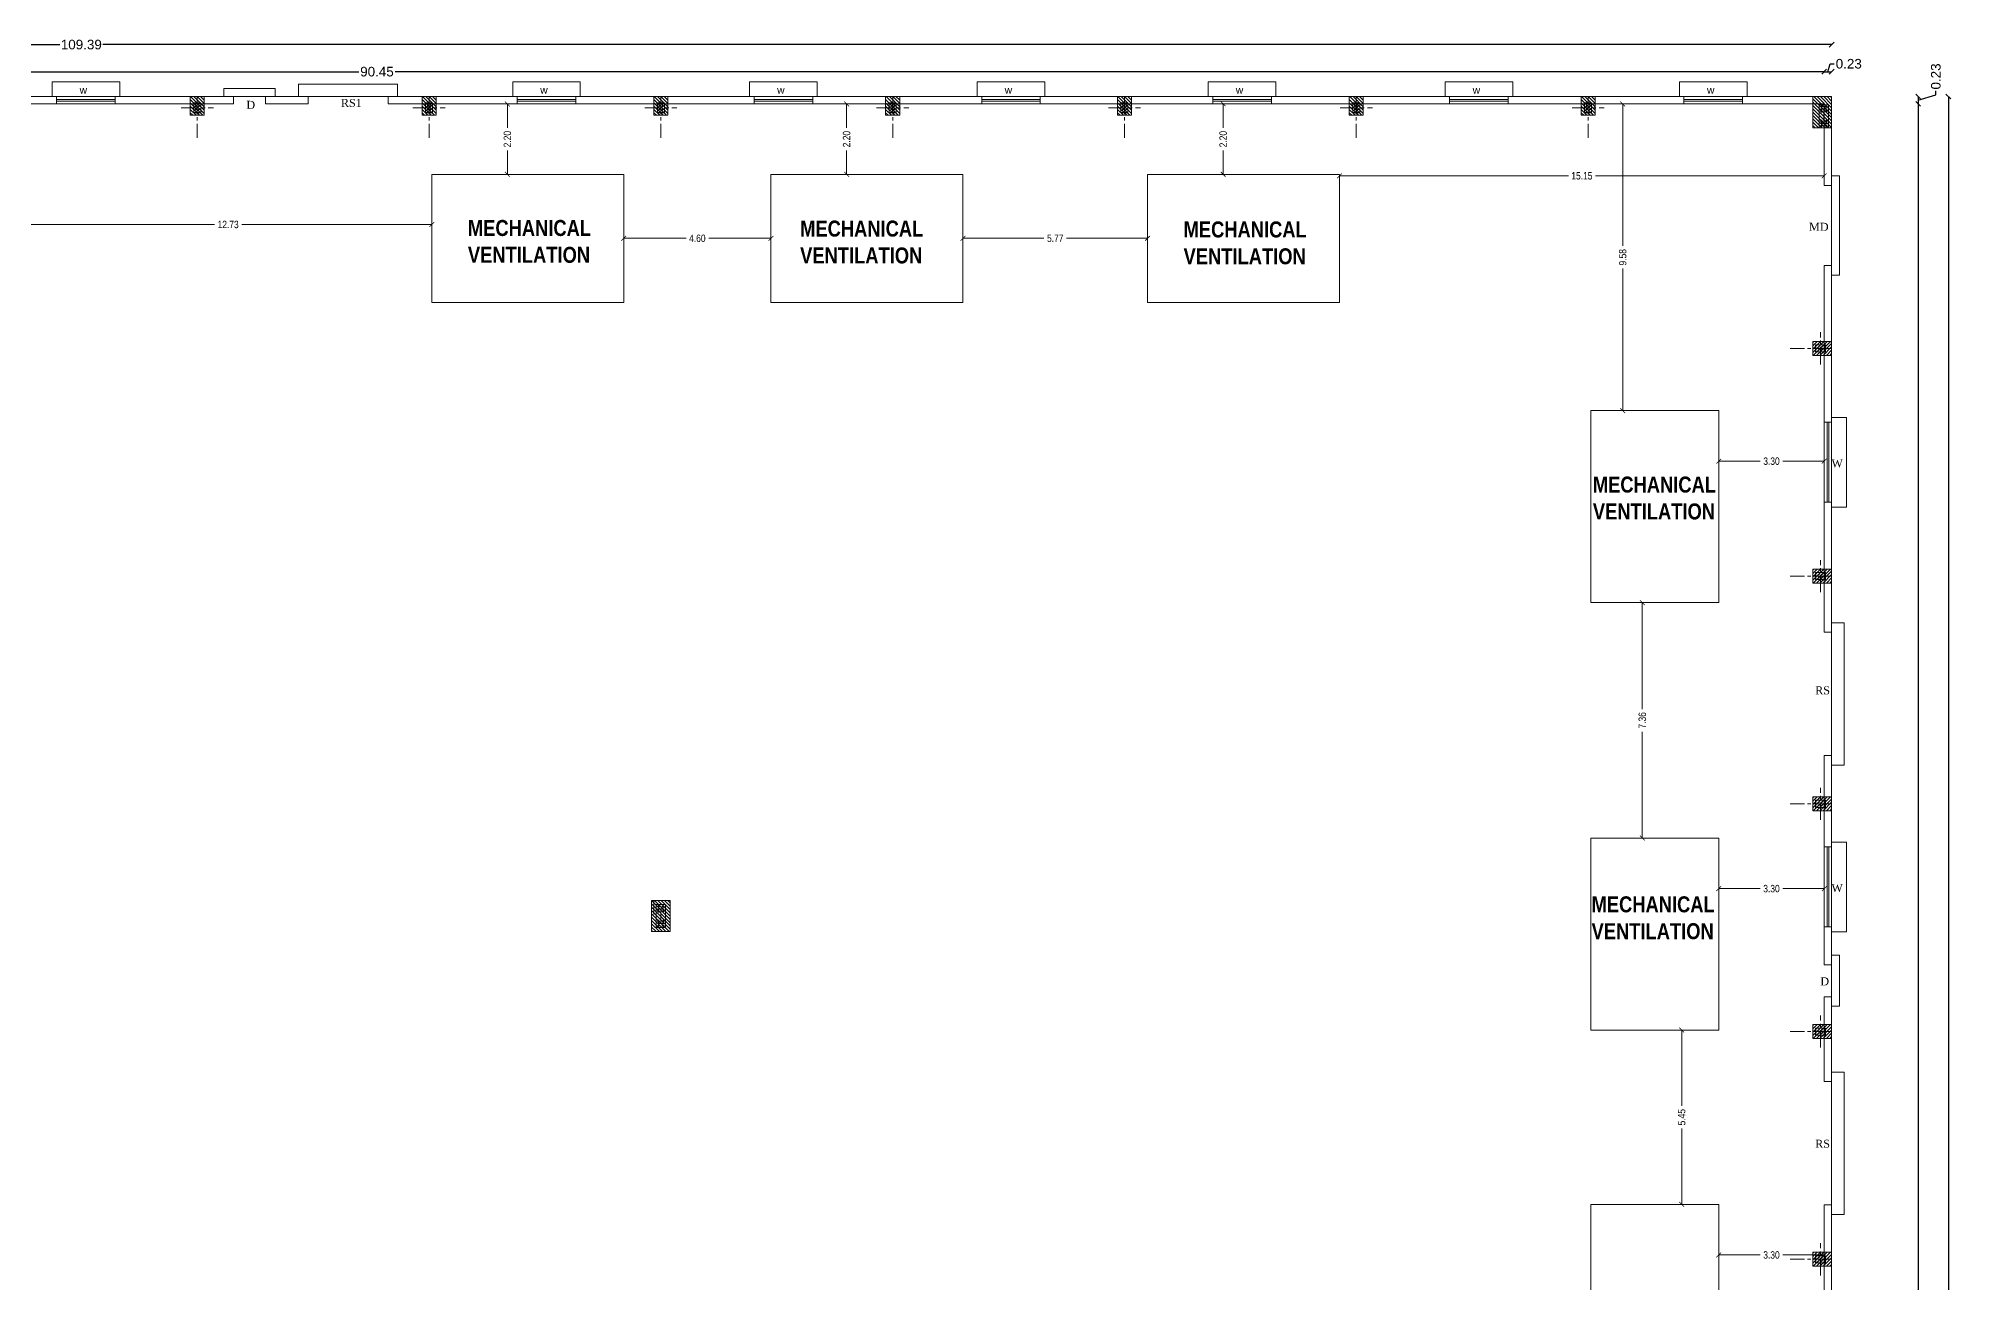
# Model space of a CAD drawing. Header units: metres. Extents: x -1560405 to -1559609, y 42907 to 43310.
# Drawn here: x -1559882.8 to -1559822.9, y 43074.5 to 43113.4 of the extents above; entities that cross this region are included whole.
import ezdxf

# ---------------------------------------------------------------- set-up
doc = ezdxf.new("R2010")
doc.units = ezdxf.units.M
doc.header["$LTSCALE"] = 750
doc.header["$MEASUREMENT"] = 0
doc.header["$PDMODE"] = 35
doc.header["$PDSIZE"] = 50
doc.linetypes.add('CENTER2', pattern=[1.125, 0.75, -0.125, 0.125, -0.125])
doc.linetypes.add('DASHED2', pattern=[9.525, 6.35, -3.175])
doc.layers.get('0').update_dxf_attribs({"lineweight": 5})
doc.layers.get('Defpoints').update_dxf_attribs({"lineweight": 0})
doc.layers.add('BLK_1_FLR_0_BLT_UP_AREA', color=1, linetype='Continuous', plot=False)
doc.layers.add('BLK_1_FLR_0_CARPET_AREA', color=10, linetype='Continuous')
doc.layers.add('BLK_1_FLR_0_REGULAR_ROOM_1', color=117, linetype='Continuous')
doc.layers.add('grid', color=253, linetype='Continuous', lineweight=5)
doc.styles.add('2', font='swisscb.ttf', dxfattribs={"height": 0.23})
doc.styles.add('GLOBAL INFRA', font='ARIALNB.TTF', dxfattribs={"height": 0.3})
doc.styles.add('mani', font='swissc.ttf', dxfattribs={"height": 0.23})
doc.styles.get("Standard").update_dxf_attribs({"font": 'arial.ttf'})
doc.dimstyles.new('Civil Mt', dxfattribs={"dimtxt": 0.23, "dimasz": 0.15, "dimexe": 0, "dimexo": 0, "dimgap": 0.1, "dimtad": 0, "dimzin": 0, "dimdsep": 46, "dimtxsty": 'mani', "dimblk": 'ARCHTICK', "dimcen": 0, "dimse1": 1, "dimse2": 1, "dimclrd": 253, "dimclrt": 7, "dimadec": 0, "dimazin": 3, "dimtfac": 1, "dimtofl": 0, "dimtmove": 1, "dimatfit": 3, "dimfxl": 0, "dimfrac": 2, "dimtolj": 1, "dimtzin": 0, "dimlwd": 13, "dimarcsym": 0})
doc.dimstyles.new('Civil mt size large', dxfattribs={"dimtxt": 0.3, "dimasz": 0.15, "dimexe": 0, "dimexo": 0, "dimgap": 0.0625, "dimtad": 0, "dimzin": 0, "dimdsep": 46, "dimtxsty": 'Standard', "dimblk": 'OBLIQUE', "dimcen": 0, "dimse1": 1, "dimse2": 1, "dimclrd": 253, "dimclrt": 7, "dimadec": 0, "dimazin": 3, "dimtfac": 1, "dimtofl": 0, "dimtmove": 1, "dimatfit": 3, "dimfxl": 0, "dimfrac": 2, "dimtolj": 1, "dimtzin": 0, "dimarcsym": 0})

# ---------------------------------------------------------------- blocks, each defined once
blk = doc.blocks.new('Z$W@#0BBF08D7')
for p, q in [((84, 42), (0, 42)), ((42, 84), (42, 0))]:
    blk.add_line(p, q)
blk.add_circle((42, 42), 21)
blk = doc.blocks.new('Z$W@#71D679F2')
at = {"color": 1}
for points in [[(0, 300), (740, 300), (740, 0), (0, 0)], [(135, 50), (135, 250), (145, 250), (145, 50)], [(145, 147), (595, 147), (595, 152), (145, 152)], [(605, 50), (605, 250), (595, 250), (595, 50)]]:
    blk.add_lwpolyline(points, close=True, dxfattribs=at)
for p in [(18, 183), (18, 33), (168, 183), (168, 33)]:
    blk.add_blockref('Z$W@#0BBF08D7', p)
at = {"xscale": -1}
for p in [(572, 183), (572, 33), (722, 183), (722, 33)]:
    blk.add_blockref('Z$W@#0BBF08D7', p, dxfattribs=at)
blk = doc.blocks.new('_Oblique')
at = {"color": 0, "linetype": 'ByBlock', "lineweight": -2}
blk.add_line((-0.5, -0.5), (0.5, 0.5), dxfattribs=at)
blk = doc.blocks.new('*D530')
at = {"color": 253, "lineweight": -2}
for p, q in [((-1559917.395, 43112.325), (-1559872.739, 43112.325)), ((-1559826.944, 43112.325), (-1559871.6, 43112.325))]:
    blk.add_line(p, q, dxfattribs=at)
at = {"layer": 'Defpoints', "color": 0}
for p in [(-1559826.944, 43112.325), (-1559917.395, 43111.042, 0), (-1559826.944, 43110.38)]:
    blk.add_point(p, dxfattribs=at)
at = {"color": 253, "lineweight": -2, "xscale": 0.15, "yscale": 0.15, "zscale": 0.15, "rotation": 180}
blk.add_blockref('_Oblique', (-1559917.395, 43112.325), dxfattribs=at)
at = {"color": 253, "lineweight": -2, "xscale": 0.15, "yscale": 0.15, "zscale": 0.15}
blk.add_blockref('_Oblique', (-1559826.944, 43112.325), dxfattribs=at)
at = {"color": 7, "insert": (-1559872.17, 43112.325), "char_height": 0.3, "attachment_point": 5}
blk.add_mtext('\\A1;90.45', dxfattribs=at)
blk = doc.blocks.new('*D531')
at = {"color": 253, "lineweight": -2}
for p, q in [((-1559826.944, 43112.325), (-1559826.714, 43112.325)), ((-1559826.829, 43112.325), (-1559826.755, 43112.572)), ((-1559826.755, 43112.572), (-1559826.63, 43112.572))]:
    blk.add_line(p, q, dxfattribs=at)
at = {"layer": 'Defpoints', "color": 0}
for p in [(-1559826.714, 43112.325), (-1559826.944, 43110.38), (-1559826.714, 43110.38)]:
    blk.add_point(p, dxfattribs=at)
at = {"color": 253, "lineweight": -2, "xscale": 0.15, "yscale": 0.15, "zscale": 0.15, "rotation": 180}
blk.add_blockref('_Oblique', (-1559826.944, 43112.325), dxfattribs=at)
at = {"color": 253, "lineweight": -2, "xscale": 0.15, "yscale": 0.15, "zscale": 0.15}
blk.add_blockref('_Oblique', (-1559826.714, 43112.325), dxfattribs=at)
at = {"color": 7, "insert": (-1559826.178, 43112.572), "char_height": 0.3, "attachment_point": 5}
blk.add_mtext('\\A1;0.23', dxfattribs=at)
blk = doc.blocks.new('*D532')
at = {"color": 253, "lineweight": -2}
for p, q in [((-1559936.104, 43113.171), (-1559882.081, 43113.171)), ((-1559826.714, 43113.171), (-1559880.738, 43113.171))]:
    blk.add_line(p, q, dxfattribs=at)
at = {"layer": 'Defpoints', "color": 0}
for p in [(-1559936.104, 43113.171), (-1559936.104, 43111.548), (-1559826.714, 43111.548)]:
    blk.add_point(p, dxfattribs=at)
at = {"color": 253, "lineweight": -2, "xscale": 0.15, "yscale": 0.15, "zscale": 0.15, "rotation": 180}
blk.add_blockref('_Oblique', (-1559936.104, 43113.171), dxfattribs=at)
at = {"color": 253, "lineweight": -2, "xscale": 0.15, "yscale": 0.15, "zscale": 0.15}
blk.add_blockref('_Oblique', (-1559826.714, 43113.171), dxfattribs=at)
at = {"color": 7, "insert": (-1559881.409, 43113.171), "char_height": 0.3, "attachment_point": 5}
blk.add_mtext('\\A1;109.39', dxfattribs=at)
blk = doc.blocks.new('*D533')
at = {"color": 253, "lineweight": -2}
for p, q in [((-1559824.011, 43111.433), (-1559823.457, 43111.599)), ((-1559824.011, 43111.548), (-1559824.011, 43111.318)), ((-1559823.457, 43111.599), (-1559823.457, 43111.724))]:
    blk.add_line(p, q, dxfattribs=at)
at = {"layer": 'Defpoints', "color": 0}
for p in [(-1559827.414, 43111.548), (-1559827.414, 43111.318), (-1559824.011, 43111.318)]:
    blk.add_point(p, dxfattribs=at)
at = {"color": 253, "lineweight": -2, "xscale": 0.15, "yscale": 0.15, "zscale": 0.15}
for p, rotation in [((-1559824.011, 43111.548), 90), ((-1559824.011, 43111.318), 270)]:
    blk.add_blockref('_Oblique', p, dxfattribs=dict(at, rotation=rotation))
at = {"color": 7, "insert": (-1559823.457, 43112.176), "char_height": 0.3, "attachment_point": 5, "rotation": 90}
blk.add_mtext('\\A1;0.23', dxfattribs=at)
blk = doc.blocks.new('*D534')
at = {"color": 253, "lineweight": -2}
for p, q in [((-1559824.011, 43111.318), (-1559824.011, 43036.756)), ((-1559824.011, 42960.853), (-1559824.011, 43035.414))]:
    blk.add_line(p, q, dxfattribs=at)
at = {"layer": 'Defpoints', "color": 0}
for p in [(-1559827.414, 43111.318), (-1559827.414, 42960.853), (-1559824.011, 42960.853)]:
    blk.add_point(p, dxfattribs=at)
at = {"color": 253, "lineweight": -2, "xscale": 0.15, "yscale": 0.15, "zscale": 0.15}
for p, rotation in [((-1559824.011, 43111.318), 90), ((-1559824.011, 42960.853), 270)]:
    blk.add_blockref('_Oblique', p, dxfattribs=dict(at, rotation=rotation))
at = {"color": 7, "insert": (-1559824.011, 43036.085), "char_height": 0.3, "attachment_point": 5, "rotation": 90}
blk.add_mtext('\\A1;150.46', dxfattribs=at)
blk = doc.blocks.new('*D535')
at = {"color": 253, "lineweight": -2}
for p, q in [((-1559823.066, 43111.548), (-1559823.066, 43036.755)), ((-1559823.066, 42960.623), (-1559823.066, 43035.416))]:
    blk.add_line(p, q, dxfattribs=at)
at = {"layer": 'Defpoints', "color": 0}
for p in [(-1559826.714, 43111.548), (-1559826.714, 42960.623), (-1559823.066, 42960.623)]:
    blk.add_point(p, dxfattribs=at)
at = {"color": 253, "lineweight": -2, "xscale": 0.15, "yscale": 0.15, "zscale": 0.15}
for p, rotation in [((-1559823.066, 43111.548), 90), ((-1559823.066, 42960.623), 270)]:
    blk.add_blockref('_Oblique', p, dxfattribs=dict(at, rotation=rotation))
at = {"color": 7, "insert": (-1559823.066, 43036.085), "char_height": 0.3, "attachment_point": 5, "rotation": 90}
blk.add_mtext('\\A1;150.92', dxfattribs=at)
blk = doc.blocks.new('_ArchTick')
at = {"color": 0, "linetype": 'ByBlock', "const_width": 0.15}
blk.add_lwpolyline([(-0.5, -0.5), (0.5, 0.5)], dxfattribs=at)
blk = doc.blocks.new('*D576')
at = {"color": 253, "lineweight": 13}
for p, q in [((-1559868.095, 43111.318), (-1559868.095, 43110.57)), ((-1559868.095, 43109.118), (-1559868.095, 43109.865))]:
    blk.add_line(p, q, dxfattribs=at)
at = {"layer": 'Defpoints', "color": 0}
for p in [(-1559868.095, 43111.318), (-1559868.042, 43111.318), (-1559868.042, 43109.118)]:
    blk.add_point(p, dxfattribs=at)
at = {"color": 253, "lineweight": 13, "xscale": 0.15, "yscale": 0.15, "zscale": 0.15}
for p, rotation in [((-1559868.095, 43111.318), 90), ((-1559868.095, 43109.118), 270)]:
    blk.add_blockref('_ArchTick', p, dxfattribs=dict(at, rotation=rotation))
at = {"color": 7, "insert": (-1559868.095, 43110.218), "char_height": 0.23, "attachment_point": 5, "rotation": 90, "style": 'mani'}
blk.add_mtext('\\A1;2.20', dxfattribs=at)
blk = doc.blocks.new('*D577')
at = {"color": 253, "lineweight": 13}
for p, q in [((-1559857.494, 43111.318), (-1559857.494, 43110.57)), ((-1559857.494, 43109.118), (-1559857.494, 43109.865))]:
    blk.add_line(p, q, dxfattribs=at)
at = {"layer": 'Defpoints', "color": 0}
for p in [(-1559857.494, 43111.318), (-1559857.442, 43111.318), (-1559857.442, 43109.118)]:
    blk.add_point(p, dxfattribs=at)
at = {"color": 253, "lineweight": 13, "xscale": 0.15, "yscale": 0.15, "zscale": 0.15}
for p, rotation in [((-1559857.494, 43111.318), 90), ((-1559857.494, 43109.118), 270)]:
    blk.add_blockref('_ArchTick', p, dxfattribs=dict(at, rotation=rotation))
at = {"color": 7, "insert": (-1559857.494, 43110.218), "char_height": 0.23, "attachment_point": 5, "rotation": 90, "style": 'mani'}
blk.add_mtext('\\A1;2.20', dxfattribs=at)
blk = doc.blocks.new('*D578')
at = {"color": 253, "lineweight": 13}
for p, q in [((-1559845.728, 43111.318), (-1559845.728, 43110.57)), ((-1559845.728, 43109.118), (-1559845.728, 43109.865))]:
    blk.add_line(p, q, dxfattribs=at)
at = {"layer": 'Defpoints', "color": 0}
for p in [(-1559845.728, 43111.318), (-1559845.675, 43111.318), (-1559845.675, 43109.118)]:
    blk.add_point(p, dxfattribs=at)
at = {"color": 253, "lineweight": 13, "xscale": 0.15, "yscale": 0.15, "zscale": 0.15}
for p, rotation in [((-1559845.728, 43111.318), 90), ((-1559845.728, 43109.118), 270)]:
    blk.add_blockref('_ArchTick', p, dxfattribs=dict(at, rotation=rotation))
at = {"color": 7, "insert": (-1559845.728, 43110.218), "char_height": 0.23, "attachment_point": 5, "rotation": 90, "style": 'mani'}
blk.add_mtext('\\A1;2.20', dxfattribs=at)
blk = doc.blocks.new('*D579')
at = {"color": 253, "lineweight": 13}
for p, q in [((-1559830.242, 43100.154), (-1559828.947, 43100.154)), ((-1559826.944, 43100.154), (-1559828.24, 43100.154))]:
    blk.add_line(p, q, dxfattribs=at)
at = {"layer": 'Defpoints', "color": 0}
for p in [(-1559830.242, 43100.154), (-1559826.944, 43100.154), (-1559826.944, 43100.154)]:
    blk.add_point(p, dxfattribs=at)
at = {"color": 253, "lineweight": 13, "xscale": 0.15, "yscale": 0.15, "zscale": 0.15, "rotation": 180}
blk.add_blockref('_ArchTick', (-1559830.242, 43100.154), dxfattribs=at)
at = {"color": 253, "lineweight": 13, "xscale": 0.15, "yscale": 0.15, "zscale": 0.15}
blk.add_blockref('_ArchTick', (-1559826.944, 43100.154), dxfattribs=at)
at = {"color": 7, "insert": (-1559828.593, 43100.154), "char_height": 0.23, "attachment_point": 5, "style": 'mani'}
blk.add_mtext('\\A1;3.30', dxfattribs=at)
blk = doc.blocks.new('*D580')
at = {"color": 253, "lineweight": 13}
for p, q in [((-1559830.242, 43086.797), (-1559828.947, 43086.797)), ((-1559826.944, 43086.797), (-1559828.24, 43086.797))]:
    blk.add_line(p, q, dxfattribs=at)
at = {"layer": 'Defpoints', "color": 0}
for p in [(-1559830.242, 43086.797), (-1559826.944, 43086.797), (-1559826.944, 43086.797)]:
    blk.add_point(p, dxfattribs=at)
at = {"color": 253, "lineweight": 13, "xscale": 0.15, "yscale": 0.15, "zscale": 0.15, "rotation": 180}
blk.add_blockref('_ArchTick', (-1559830.242, 43086.797), dxfattribs=at)
at = {"color": 253, "lineweight": 13, "xscale": 0.15, "yscale": 0.15, "zscale": 0.15}
blk.add_blockref('_ArchTick', (-1559826.944, 43086.797), dxfattribs=at)
at = {"color": 7, "insert": (-1559828.593, 43086.797), "char_height": 0.23, "attachment_point": 5, "style": 'mani'}
blk.add_mtext('\\A1;3.30', dxfattribs=at)
blk = doc.blocks.new('*D581')
at = {"color": 253, "lineweight": 13}
for p, q in [((-1559830.242, 43075.35), (-1559828.947, 43075.35)), ((-1559826.944, 43075.35), (-1559828.24, 43075.35))]:
    blk.add_line(p, q, dxfattribs=at)
at = {"layer": 'Defpoints', "color": 0}
for p in [(-1559830.242, 43075.35), (-1559826.944, 43075.35), (-1559826.944, 43075.35)]:
    blk.add_point(p, dxfattribs=at)
at = {"color": 253, "lineweight": 13, "xscale": 0.15, "yscale": 0.15, "zscale": 0.15, "rotation": 180}
blk.add_blockref('_ArchTick', (-1559830.242, 43075.35), dxfattribs=at)
at = {"color": 253, "lineweight": 13, "xscale": 0.15, "yscale": 0.15, "zscale": 0.15}
blk.add_blockref('_ArchTick', (-1559826.944, 43075.35), dxfattribs=at)
at = {"color": 7, "insert": (-1559828.593, 43075.35), "char_height": 0.23, "attachment_point": 5, "style": 'mani'}
blk.add_mtext('\\A1;3.30', dxfattribs=at)
blk = doc.blocks.new('*D602')
at = {"color": 253, "lineweight": 13}
for p, q in [((-1559853.858, 43107.118), (-1559851.328, 43107.118)), ((-1559848.092, 43107.118), (-1559850.622, 43107.118))]:
    blk.add_line(p, q, dxfattribs=at)
at = {"layer": 'Defpoints', "color": 0}
for p in [(-1559853.858, 43107.118), (-1559853.858, 43107.118), (-1559848.092, 43107.118)]:
    blk.add_point(p, dxfattribs=at)
at = {"color": 253, "lineweight": 13, "xscale": 0.15, "yscale": 0.15, "zscale": 0.15, "rotation": 180}
blk.add_blockref('_ArchTick', (-1559853.858, 43107.118), dxfattribs=at)
at = {"color": 253, "lineweight": 13, "xscale": 0.15, "yscale": 0.15, "zscale": 0.15}
blk.add_blockref('_ArchTick', (-1559848.092, 43107.118), dxfattribs=at)
at = {"color": 7, "insert": (-1559850.975, 43107.118), "char_height": 0.23, "attachment_point": 5, "style": 'mani'}
blk.add_mtext('\\A1;5.77', dxfattribs=at)
blk = doc.blocks.new('*D603')
at = {"color": 253, "lineweight": 13}
for p, q in [((-1559864.459, 43107.118), (-1559862.513, 43107.118)), ((-1559859.858, 43107.118), (-1559861.803, 43107.118))]:
    blk.add_line(p, q, dxfattribs=at)
at = {"layer": 'Defpoints', "color": 0}
for p in [(-1559864.459, 43107.118), (-1559864.459, 43107.118), (-1559859.858, 43107.118)]:
    blk.add_point(p, dxfattribs=at)
at = {"color": 253, "lineweight": 13, "xscale": 0.15, "yscale": 0.15, "zscale": 0.15, "rotation": 180}
blk.add_blockref('_ArchTick', (-1559864.459, 43107.118), dxfattribs=at)
at = {"color": 253, "lineweight": 13, "xscale": 0.15, "yscale": 0.15, "zscale": 0.15}
blk.add_blockref('_ArchTick', (-1559859.858, 43107.118), dxfattribs=at)
at = {"color": 7, "insert": (-1559862.158, 43107.118), "char_height": 0.23, "attachment_point": 5, "style": 'mani'}
blk.add_mtext('\\A1;4.60', dxfattribs=at)
blk = doc.blocks.new('*D604')
at = {"color": 253, "lineweight": 13}
for p, q in [((-1559883.184, 43107.55), (-1559877.245, 43107.55)), ((-1559870.459, 43107.55), (-1559876.397, 43107.55))]:
    blk.add_line(p, q, dxfattribs=at)
at = {"layer": 'Defpoints', "color": 0}
for p in [(-1559883.184, 43107.55), (-1559883.184, 43107.118), (-1559870.459, 43107.118)]:
    blk.add_point(p, dxfattribs=at)
at = {"color": 253, "lineweight": 13, "xscale": 0.15, "yscale": 0.15, "zscale": 0.15, "rotation": 180}
blk.add_blockref('_ArchTick', (-1559883.184, 43107.55), dxfattribs=at)
at = {"color": 253, "lineweight": 13, "xscale": 0.15, "yscale": 0.15, "zscale": 0.15}
blk.add_blockref('_ArchTick', (-1559870.459, 43107.55), dxfattribs=at)
at = {"color": 7, "insert": (-1559876.821, 43107.55), "char_height": 0.23, "attachment_point": 5, "style": 'mani'}
blk.add_mtext('\\A1;12.73', dxfattribs=at)
blk = doc.blocks.new('*D607')
at = {"color": 253, "lineweight": 13}
for p, q in [((-1559833.242, 43111.318), (-1559833.242, 43106.88)), ((-1559833.242, 43101.734), (-1559833.242, 43106.172))]:
    blk.add_line(p, q, dxfattribs=at)
at = {"layer": 'Defpoints', "color": 0}
for p in [(-1559833.242, 43111.318), (-1559832.242, 43111.318), (-1559832.242, 43101.734)]:
    blk.add_point(p, dxfattribs=at)
at = {"color": 253, "lineweight": 13, "xscale": 0.15, "yscale": 0.15, "zscale": 0.15}
for p, rotation in [((-1559833.242, 43111.318), 90), ((-1559833.242, 43101.734), 270)]:
    blk.add_blockref('_ArchTick', p, dxfattribs=dict(at, rotation=rotation))
at = {"color": 7, "insert": (-1559833.242, 43106.526), "char_height": 0.23, "attachment_point": 5, "rotation": 90, "style": 'mani'}
blk.add_mtext('\\A1;9.58', dxfattribs=at)
blk = doc.blocks.new('*D608')
at = {"color": 253, "lineweight": 13}
for p, q in [((-1559842.092, 43109.071), (-1559834.941, 43109.071)), ((-1559826.944, 43109.071), (-1559834.095, 43109.071))]:
    blk.add_line(p, q, dxfattribs=at)
at = {"layer": 'Defpoints', "color": 0}
for p in [(-1559826.944, 43109.071), (-1559826.944, 43108.771), (-1559842.092, 43107.118)]:
    blk.add_point(p, dxfattribs=at)
at = {"color": 253, "lineweight": 13, "xscale": 0.15, "yscale": 0.15, "zscale": 0.15, "rotation": 180}
blk.add_blockref('_ArchTick', (-1559842.092, 43109.071), dxfattribs=at)
at = {"color": 253, "lineweight": 13, "xscale": 0.15, "yscale": 0.15, "zscale": 0.15}
blk.add_blockref('_ArchTick', (-1559826.944, 43109.071), dxfattribs=at)
at = {"color": 7, "insert": (-1559834.518, 43109.071), "char_height": 0.23, "attachment_point": 5, "style": 'mani'}
blk.add_mtext('\\A1;15.15', dxfattribs=at)
blk = doc.blocks.new('*D609')
at = {"color": 253, "lineweight": 13}
for p, q in [((-1559832.63, 43095.734), (-1559832.63, 43092.41)), ((-1559832.63, 43088.377), (-1559832.63, 43091.702))]:
    blk.add_line(p, q, dxfattribs=at)
at = {"layer": 'Defpoints', "color": 0}
for p in [(-1559832.242, 43095.734), (-1559832.63, 43088.377), (-1559832.242, 43088.377)]:
    blk.add_point(p, dxfattribs=at)
at = {"color": 253, "lineweight": 13, "xscale": 0.15, "yscale": 0.15, "zscale": 0.15}
for p, rotation in [((-1559832.63, 43095.734), 90), ((-1559832.63, 43088.377), 270)]:
    blk.add_blockref('_ArchTick', p, dxfattribs=dict(at, rotation=rotation))
at = {"color": 7, "insert": (-1559832.63, 43092.056), "char_height": 0.23, "attachment_point": 5, "rotation": 90, "style": 'mani'}
blk.add_mtext('\\A1;7.36', dxfattribs=at)
blk = doc.blocks.new('*D610')
at = {"color": 253, "lineweight": 13}
for p, q in [((-1559831.399, 43082.377), (-1559831.399, 43080.006)), ((-1559831.399, 43076.93), (-1559831.399, 43079.302))]:
    blk.add_line(p, q, dxfattribs=at)
at = {"layer": 'Defpoints', "color": 0}
for p in [(-1559831.461, 43082.377), (-1559831.461, 43076.93), (-1559831.399, 43076.93)]:
    blk.add_point(p, dxfattribs=at)
at = {"color": 253, "lineweight": 13, "xscale": 0.15, "yscale": 0.15, "zscale": 0.15}
for p, rotation in [((-1559831.399, 43082.377), 90), ((-1559831.399, 43076.93), 270)]:
    blk.add_blockref('_ArchTick', p, dxfattribs=dict(at, rotation=rotation))
at = {"color": 7, "insert": (-1559831.399, 43079.654), "char_height": 0.23, "attachment_point": 5, "rotation": 90, "style": 'mani'}
blk.add_mtext('\\A1;5.45', dxfattribs=at)
blk = doc.blocks.new('Z$W@#459304DB')
for p, q in [((44, 22), (0, 22)), ((22, 0), (22, 44))]:
    blk.add_line(p, q)
blk.add_circle((22, 22), 11)
blk = doc.blocks.new('Z$W@#47CD4689')
at = {"color": 1}
for points in [[(-210, 0), (-210, 225), (-200, 225), (-200, 0)], [(-210, 225), (110, 225), (110, 0), (-210, 0)], [(-200, 110), (100, 110), (100, 115), (-200, 115)], [(110, 0), (110, 225), (100, 225), (100, 0)]]:
    blk.add_lwpolyline(points, close=True, dxfattribs=at)
at = {"layer": 'grid', "linetype": 'CENTER2'}
for points in [[(-50, -404), (-50, 629)], [(-410, 113), (915, 113)]]:
    blk.add_lwpolyline(points, dxfattribs=at)
for p in [(-122, 141), (-122, 41), (-22, 141), (-22, 41)]:
    blk.add_blockref('Z$W@#459304DB', p)

msp = doc.modelspace()

# ---------------------------------------------------------------- hatches: boundary and pattern name
at = {"linetype": 'Continuous'}
h = msp.add_hatch(dxfattribs=at)
h.set_pattern_fill('ANSI31', scale=0.585, angle=-90)
h.set_pattern_definition([(315, (-1558492.928776, 45782.80781), (0.0517071834, 0.0517071834), [])])
h.paths.add_polyline_path([(-1559878.00652, 43110.9626), (-1559878.00652, 43111.5476), (-1559877.56777, 43111.5476), (-1559877.56777, 43110.9626)])
h = msp.add_hatch(dxfattribs=at)
h.set_pattern_fill('ANSI31', scale=0.585, angle=-90)
h.set_pattern_definition([(315, (-1558485.68477, 45782.80781), (0.0517071834, 0.0517071834), [])])
h.paths.add_polyline_path([(-1559870.76251, 43110.9626), (-1559870.76251, 43111.5476), (-1559870.32376, 43111.5476), (-1559870.32376, 43110.9626)])
h = msp.add_hatch(dxfattribs=at)
h.set_pattern_fill('ANSI31', scale=0.585, angle=-90)
h.set_pattern_definition([(315, (-1558478.44076, 45782.80781), (0.0517071834, 0.0517071834), [])])
h.paths.add_polyline_path([(-1559863.5185, 43110.9626), (-1559863.5185, 43111.5476), (-1559863.07975, 43111.5476), (-1559863.07975, 43110.9626)])
h = msp.add_hatch(dxfattribs=at)
h.set_pattern_fill('ANSI31', scale=0.585, angle=-90)
h.set_pattern_definition([(315, (-1558471.19675, 45782.80781), (0.0517071834, 0.0517071834), [])])
h.paths.add_polyline_path([(-1559856.2745, 43110.9626), (-1559856.2745, 43111.5476), (-1559855.83575, 43111.5476), (-1559855.83575, 43110.9626)])
h = msp.add_hatch(dxfattribs=at)
h.set_pattern_fill('ANSI31', scale=0.585, angle=-90)
h.set_pattern_definition([(315, (-1558463.952745, 45782.80781), (0.0517071834, 0.0517071834), [])])
h.paths.add_polyline_path([(-1559849.03049, 43110.9626), (-1559849.03049, 43111.5476), (-1559848.59174, 43111.5476), (-1559848.59174, 43110.9626)])
h = msp.add_hatch(dxfattribs=at)
h.set_pattern_fill('ANSI31', scale=0.585, angle=-90)
h.set_pattern_definition([(315, (-1558456.70874, 45782.80781), (0.0517071834, 0.0517071834), [])])
h.paths.add_polyline_path([(-1559841.78648, 43110.9626), (-1559841.78648, 43111.5476), (-1559841.34773, 43111.5476), (-1559841.34773, 43110.9626)])
h = msp.add_hatch(dxfattribs=at)
h.set_pattern_fill('ANSI31', scale=0.585, angle=-90)
h.set_pattern_definition([(315, (-1558449.46473, 45782.80781), (0.0517071834, 0.0517071834), [])])
h.paths.add_polyline_path([(-1559834.54247, 43110.9626), (-1559834.54247, 43111.5476), (-1559834.10372, 43111.5476), (-1559834.10372, 43110.9626)])
h = msp.add_hatch(dxfattribs=at)
h.set_pattern_fill('ANSI31', scale=0.585, angle=-90)
h.set_pattern_definition([(315, (-1558581.90021, 45796.85523), (0.0517071834, 0.0517071834), [])])
h.paths.add_polyline_path([(-1559827.29909, 43111.5476), (-1559827.29909, 43110.5726), (-1559826.71409, 43110.5726), (-1559826.71409, 43111.5476)])
h = msp.add_hatch(dxfattribs=at)
h.set_pattern_fill('ANSI31', scale=0.585)
h.set_pattern_definition([(45, (-1562670.309335, 44488.53593), (-0.0517071834, 0.0517071834), [])])
h.paths.add_polyline_path([(-1559827.2992, 43103.45819), (-1559826.7142, 43103.45819), (-1559826.7142, 43103.89694), (-1559827.2992, 43103.89694)])
h = msp.add_hatch(dxfattribs=at)
h.set_pattern_fill('ANSI31', scale=0.585)
h.set_pattern_definition([(45, (-1562670.309335, 44481.42094), (-0.0517071834, 0.0517071834), [])])
h.paths.add_polyline_path([(-1559827.2992, 43096.34319), (-1559826.7142, 43096.34319), (-1559826.7142, 43096.78194), (-1559827.2992, 43096.78194)])
h = msp.add_hatch(dxfattribs=at)
h.set_pattern_fill('ANSI31', scale=0.585)
h.set_pattern_definition([(45, (-1562670.309335, 44474.30594), (-0.0517071834, 0.0517071834), [])])
h.paths.add_polyline_path([(-1559827.2992, 43089.2282), (-1559826.7142, 43089.2282), (-1559826.7142, 43089.66695), (-1559827.2992, 43089.66695)])
h = msp.add_hatch(dxfattribs=at)
h.set_pattern_fill('ANSI31', scale=0.585, angle=-90)
h.set_pattern_definition([(315, (-1558565.27897, 45699.75803), (0.0517071834, 0.0517071834), [])])
h.paths.add_polyline_path([(-1559863.59163, 43085.45356), (-1559863.59163, 43086.42856), (-1559863.00663, 43086.42856), (-1559863.00663, 43085.45356)])
h = msp.add_hatch(dxfattribs=at)
h.set_pattern_fill('ANSI31', scale=0.585)
h.set_pattern_definition([(45, (-1562670.309335, 44467.19095), (-0.0517071834, 0.0517071834), [])])
h.paths.add_polyline_path([(-1559827.2992, 43082.11321), (-1559826.7142, 43082.11321), (-1559826.7142, 43082.55196), (-1559827.2992, 43082.55196)])
h = msp.add_hatch(dxfattribs=at)
h.set_pattern_fill('ANSI31', scale=0.585)
h.set_pattern_definition([(45, (-1562670.309335, 44460.075955), (-0.0517071834, 0.0517071834), [])])
h.paths.add_polyline_path([(-1559827.2992, 43074.99821), (-1559826.7142, 43074.99821), (-1559826.7142, 43075.43696), (-1559827.2992, 43075.43696)])

# ---------------------------------------------------------------- linework, layer by layer
at = {"color": 7, "linetype": 'DASHED2', "ltscale": 0.2}
for p, q in [((-1559882.32123, 43111.5476), (-1559882.32123, 43112.0076)), ((-1559882.32123, 43112.0076), (-1559880.20926, 43112.0076)), ((-1559880.20926, 43112.0076), (-1559880.20926, 43111.5476)), ((-1559867.92864, 43111.5476), (-1559867.92864, 43112.0076)), ((-1559867.92864, 43112.0076), (-1559865.81667, 43112.0076)), ((-1559865.81667, 43112.0076), (-1559865.81667, 43111.5476)), ((-1559860.52607, 43111.5476), (-1559860.52607, 43112.0076)), ((-1559860.52607, 43112.0076), (-1559858.4141, 43112.0076)), ((-1559858.4141, 43112.0076), (-1559858.4141, 43111.5476)), ((-1559853.41397, 43111.5476), (-1559853.41397, 43112.0076)), ((-1559853.41397, 43112.0076), (-1559851.302, 43112.0076)), ((-1559851.302, 43112.0076), (-1559851.302, 43111.5476)), ((-1559846.19294, 43111.5476), (-1559846.19294, 43112.0076)), ((-1559846.19294, 43112.0076), (-1559844.08097, 43112.0076)), ((-1559844.08097, 43112.0076), (-1559844.08097, 43111.5476)), ((-1559838.79037, 43111.5476), (-1559838.79037, 43112.0076)), ((-1559838.79037, 43112.0076), (-1559836.6784, 43112.0076)), ((-1559836.6784, 43112.0076), (-1559836.6784, 43111.5476)), ((-1559831.46848, 43111.5476), (-1559831.46848, 43112.0076)), ((-1559831.46848, 43112.0076), (-1559829.35651, 43112.0076)), ((-1559829.35651, 43112.0076), (-1559829.35651, 43111.5476))]:
    msp.add_line(p, q, dxfattribs=at)
at = {"color": 7}
for p, q in [((-1559882.18123, 43111.5476), (-1559882.32123, 43111.5476)), ((-1559876.95231, 43111.54768), (-1559876.95231, 43111.79768)), ((-1559875.35231, 43111.79768), (-1559876.95231, 43111.79768)), ((-1559876.65231, 43111.5476), (-1559876.65231, 43111.3176)), ((-1559875.65231, 43111.5476), (-1559875.65231, 43111.3176)), ((-1559875.35231, 43111.54768), (-1559875.35231, 43111.79768)), ((-1559874.62511, 43111.54759), (-1559874.62511, 43111.93498)), ((-1559874.62511, 43111.93498), (-1559871.52511, 43111.93498)), ((-1559874.32511, 43111.5476), (-1559874.32511, 43111.3176)), ((-1559871.82511, 43111.5476), (-1559871.82511, 43111.3176)), ((-1559871.52511, 43111.54759), (-1559871.52511, 43111.93498)), ((-1559867.78864, 43111.5476), (-1559867.92864, 43111.5476)), ((-1559860.38607, 43111.5476), (-1559860.52607, 43111.5476)), ((-1559853.27397, 43111.5476), (-1559853.41397, 43111.5476)), ((-1559846.05294, 43111.5476), (-1559846.19294, 43111.5476)), ((-1559838.65037, 43111.5476), (-1559838.79037, 43111.5476)), ((-1559831.32848, 43111.5476), (-1559831.46848, 43111.5476)), ((-1559826.94409, 43108.77058), (-1559826.71409, 43108.77058)), ((-1559826.71409, 43109.07058), (-1559826.4641, 43109.07058)), ((-1559826.4641, 43105.97058), (-1559826.4641, 43109.07058)), ((-1559826.94409, 43106.27058), (-1559826.71409, 43106.27058)), ((-1559826.7141, 43105.97058), (-1559826.4641, 43105.97058)), ((-1559826.9441, 43101.36865), (-1559826.7141, 43101.36865)), ((-1559826.85335, 43098.86865), (-1559826.85335, 43101.36865)), ((-1559826.80335, 43098.86865), (-1559826.80335, 43101.36865)), ((-1559826.9441, 43098.86865), (-1559826.7141, 43098.86865)), ((-1559826.94409, 43094.80657), (-1559826.71409, 43094.80657)), ((-1559826.71409, 43095.10657), (-1559826.3267, 43095.10657)), ((-1559826.3267, 43095.10657), (-1559826.3267, 43090.65657)), ((-1559826.94409, 43090.95657), (-1559826.71409, 43090.95657)), ((-1559826.71409, 43090.65657), (-1559826.3267, 43090.65657)), ((-1559826.9441, 43088.10117), (-1559826.7141, 43088.10117)), ((-1559826.85335, 43085.60117), (-1559826.85335, 43088.10117)), ((-1559826.80335, 43085.60117), (-1559826.80335, 43088.10117)), ((-1559863.5185, 43086.42856, 94.40535), (-1559863.5185, 43085.98856, 94.40535)), ((-1559826.9441, 43085.60117), (-1559826.7141, 43085.60117)), ((-1559826.71411, 43084.71965), (-1559826.46411, 43084.71965)), ((-1559826.46411, 43083.11965), (-1559826.46411, 43084.71965)), ((-1559826.94419, 43084.41965), (-1559826.71419, 43084.41965)), ((-1559826.94419, 43083.41965), (-1559826.71419, 43083.41965)), ((-1559826.71411, 43083.11965), (-1559826.46411, 43083.11965)), ((-1559826.7141, 43081.06769), (-1559826.32672, 43081.06769)), ((-1559826.32672, 43081.06769), (-1559826.32672, 43076.61769)), ((-1559826.94409, 43080.76769), (-1559826.71409, 43080.76769)), ((-1559826.94409, 43076.91769), (-1559826.71409, 43076.91769)), ((-1559826.7141, 43076.61769), (-1559826.32672, 43076.61769))]:
    msp.add_line(p, q, dxfattribs=at)
at = {"color": 7, "ltscale": 0.2}
for p, q in [((-1559882.18123, 43111.5476), (-1559882.18123, 43111.3176)), ((-1559880.34926, 43111.3176), (-1559880.34926, 43111.5476)), ((-1559867.78864, 43111.5476), (-1559867.78864, 43111.3176)), ((-1559865.95667, 43111.3176), (-1559865.95667, 43111.5476)), ((-1559860.38607, 43111.5476), (-1559860.38607, 43111.3176)), ((-1559858.5541, 43111.3176), (-1559858.5541, 43111.5476)), ((-1559853.27397, 43111.5476), (-1559853.27397, 43111.3176)), ((-1559851.442, 43111.3176), (-1559851.442, 43111.5476)), ((-1559846.05294, 43111.5476), (-1559846.05294, 43111.3176)), ((-1559844.22097, 43111.3176), (-1559844.22097, 43111.5476)), ((-1559838.65037, 43111.5476), (-1559838.65037, 43111.3176)), ((-1559836.8184, 43111.3176), (-1559836.8184, 43111.5476)), ((-1559831.32848, 43111.5476), (-1559831.32848, 43111.3176)), ((-1559829.49651, 43111.3176), (-1559829.49651, 43111.5476)), ((-1559882.18123, 43111.45796), (-1559880.34926, 43111.45796)), ((-1559882.18123, 43111.43256), (-1559882.18123, 43111.43256)), ((-1559882.18123, 43111.40716), (-1559880.34926, 43111.40716)), ((-1559880.34926, 43111.43256), (-1559880.34926, 43111.43256)), ((-1559867.78864, 43111.45796), (-1559865.95667, 43111.45796)), ((-1559867.78864, 43111.43256), (-1559867.78864, 43111.43256)), ((-1559867.78864, 43111.40716), (-1559865.95667, 43111.40716)), ((-1559865.95667, 43111.43256), (-1559865.95667, 43111.43256)), ((-1559860.38607, 43111.45796), (-1559858.5541, 43111.45796)), ((-1559860.38607, 43111.43256), (-1559860.38607, 43111.43256)), ((-1559860.38607, 43111.40716), (-1559858.5541, 43111.40716)), ((-1559858.5541, 43111.43256), (-1559858.5541, 43111.43256)), ((-1559853.27397, 43111.45796), (-1559851.442, 43111.45796)), ((-1559853.27397, 43111.43256), (-1559853.27397, 43111.43256)), ((-1559853.27397, 43111.40716), (-1559851.442, 43111.40716)), ((-1559851.442, 43111.43256), (-1559851.442, 43111.43256)), ((-1559846.05294, 43111.45796), (-1559844.22097, 43111.45796)), ((-1559846.05294, 43111.43256), (-1559846.05294, 43111.43256)), ((-1559846.05294, 43111.40716), (-1559844.22097, 43111.40716)), ((-1559844.22097, 43111.43256), (-1559844.22097, 43111.43256)), ((-1559838.65037, 43111.45796), (-1559836.8184, 43111.45796)), ((-1559838.65037, 43111.43256), (-1559838.65037, 43111.43256)), ((-1559838.65037, 43111.40716), (-1559836.8184, 43111.40716)), ((-1559836.8184, 43111.43256), (-1559836.8184, 43111.43256)), ((-1559831.32848, 43111.45796), (-1559829.49651, 43111.45796)), ((-1559831.32848, 43111.43256), (-1559831.32848, 43111.43256)), ((-1559831.32848, 43111.40716), (-1559829.49651, 43111.40716)), ((-1559829.49651, 43111.43256), (-1559829.49651, 43111.43256))]:
    msp.add_line(p, q, dxfattribs=at)
at = {"color": 7, "ltscale": 0.8}
for p, q in [((-1559826.7141, 43101.51865), (-1559826.2541, 43101.51865)), ((-1559826.2541, 43101.51865), (-1559826.2541, 43098.71865)), ((-1559826.7141, 43098.71865), (-1559826.2541, 43098.71865)), ((-1559826.7141, 43088.25117), (-1559826.2541, 43088.25117)), ((-1559826.2541, 43088.25117), (-1559826.2541, 43085.45117)), ((-1559826.7141, 43085.45117), (-1559826.2541, 43085.45117))]:
    msp.add_line(p, q, dxfattribs=at)
at = {"color": 7}
for points in [[(-1559936.1042, 42960.62268), (-1559936.1042, 43111.5476), (-1559826.71409, 43111.5476), (-1559826.7142, 42960.62268)], [(-1559870.45867, 43105.11751), (-1559870.45867, 43109.11751), (-1559864.45867, 43109.11751), (-1559864.45867, 43105.11751)], [(-1559859.85794, 43105.11751), (-1559859.85794, 43109.11751), (-1559853.85794, 43109.11751), (-1559853.85794, 43105.11751)], [(-1559848.09173, 43105.11751), (-1559848.09173, 43109.11751), (-1559842.09173, 43109.11751), (-1559842.09173, 43105.11751)], [(-1559834.24245, 43101.73422), (-1559830.24245, 43101.73422), (-1559830.24245, 43095.73422), (-1559834.24245, 43095.73422)], [(-1559834.24245, 43088.37736), (-1559830.24245, 43088.37736), (-1559830.24245, 43082.37736), (-1559834.24245, 43082.37736)], [(-1559834.24245, 43076.92988), (-1559830.24245, 43076.92988), (-1559830.24245, 43070.92988), (-1559834.24245, 43070.92988)]]:
    msp.add_lwpolyline(points, close=True, dxfattribs=at)
at = {"color": 7, "linetype": 'Continuous'}
for points, elevation in [([(-1559877.56777, 43110.9626), (-1559877.56777, 43111.5476), (-1559878.00652, 43111.5476), (-1559878.00652, 43110.9626)], 94.40535), ([(-1559870.32376, 43110.9626), (-1559870.32376, 43111.5476), (-1559870.76251, 43111.5476), (-1559870.76251, 43110.9626)], 94.40535), ([(-1559863.07975, 43110.9626), (-1559863.07975, 43111.5476), (-1559863.5185, 43111.5476), (-1559863.5185, 43110.9626)], 94.40535), ([(-1559855.83575, 43110.9626), (-1559855.83575, 43111.5476), (-1559856.2745, 43111.5476), (-1559856.2745, 43110.9626)], 94.40535), ([(-1559848.59174, 43110.9626), (-1559848.59174, 43111.5476), (-1559849.03049, 43111.5476), (-1559849.03049, 43110.9626)], 94.40535), ([(-1559841.34773, 43110.9626), (-1559841.34773, 43111.5476), (-1559841.78648, 43111.5476), (-1559841.78648, 43110.9626)], 94.40535), ([(-1559834.10372, 43110.9626), (-1559834.10372, 43111.5476), (-1559834.54247, 43111.5476), (-1559834.54247, 43110.9626)], 94.40535), ([(-1559827.2992, 43103.89694), (-1559826.7142, 43103.89694), (-1559826.7142, 43103.45819), (-1559827.2992, 43103.45819)], 0.00422), ([(-1559827.2992, 43096.78194), (-1559826.7142, 43096.78194), (-1559826.7142, 43096.34319), (-1559827.2992, 43096.34319)], 0.004), ([(-1559827.2992, 43089.66695), (-1559826.7142, 43089.66695), (-1559826.7142, 43089.2282), (-1559827.2992, 43089.2282)], 0.00377), ([(-1559863.59163, 43086.42856), (-1559863.59163, 43085.45356), (-1559863.00663, 43085.45356), (-1559863.00663, 43086.42856)], 94.40535), ([(-1559827.2992, 43082.55196), (-1559826.7142, 43082.55196), (-1559826.7142, 43082.11321), (-1559827.2992, 43082.11321)], 0.00355), ([(-1559827.2992, 43075.43696), (-1559826.7142, 43075.43696), (-1559826.7142, 43074.99821), (-1559827.2992, 43074.99821)], 0.00333)]:
    msp.add_lwpolyline(points, close=True, dxfattribs=dict(at, elevation=elevation))
msp.add_lwpolyline([(-1559827.29909, 43110.5726), (-1559827.29909, 43111.5476), (-1559826.71409, 43111.5476), (-1559826.71409, 43110.5726)], close=True, dxfattribs=at)
at = {"color": 7}
for points in [[(-1559917.39521, 43111.3176), (-1559876.65231, 43111.3176)], [(-1559875.65231, 43111.3176), (-1559874.32511, 43111.3176)], [(-1559871.82511, 43111.3176), (-1559826.94409, 43111.3176), (-1559826.94409, 43108.77058)], [(-1559826.9441, 43106.27058), (-1559826.9441, 43094.80657)], [(-1559826.94411, 43090.95657), (-1559826.94411, 43084.41965)], [(-1559826.94411, 43083.41965), (-1559826.94411, 43080.76769)], [(-1559826.94412, 43076.91769), (-1559826.94412, 43073.33151)]]:
    msp.add_lwpolyline(points, dxfattribs=at)
at = {"layer": 'BLK_1_FLR_0_BLT_UP_AREA', "color": 45, "const_width": 0.01}
msp.add_lwpolyline([(-1559936.1042, 42960.62268), (-1559826.71409, 42960.62268), (-1559826.71409, 43111.5476), (-1559936.1042, 43111.5476)], close=True, dxfattribs=at)
at = {"layer": 'BLK_1_FLR_0_CARPET_AREA', "color": 46, "const_width": 0.001}
msp.add_lwpolyline([(-1559921.36925, 42960.85268), (-1559921.37006, 42965.35264), (-1559917.64006, 42965.35331), (-1559917.64006, 42967.85105), (-1559896.27394, 42967.85105), (-1559896.27394, 42960.85268), (-1559826.9442, 42960.85268), (-1559826.9442, 43111.3176), (-1559935.8742, 43111.3176), (-1559935.8742, 42960.85268), (-1559921.36925, 42960.85268)], close=True, dxfattribs=at)
at = {"layer": 'BLK_1_FLR_0_REGULAR_ROOM_1', "color": 4, "const_width": 0.001, "elevation": 0}
msp.add_lwpolyline([(-1559921.36936, 42960.85268), (-1559921.37018, 42965.35264), (-1559917.64018, 42965.35331), (-1559917.64018, 42967.85105), (-1559896.27405, 42967.85105), (-1559896.27405, 42960.85268), (-1559826.94432, 42960.85268), (-1559826.94432, 43111.3176), (-1559935.87432, 43111.3176), (-1559935.87432, 42960.85268), (-1559921.36936, 42960.85268)], close=True, dxfattribs=at)

# ---------------------------------------------------------------- block references
at = {"color": 7, "yscale": 0.000975, "zscale": 0.000975}
for name, p, xscale, rotation in [('Z$W@#47CD4689', (-1559877.89695, 43111.14785), 0.000975, 270), ('Z$W@#47CD4689', (-1559870.65294, 43111.14785), 0.000975, 270), ('Z$W@#47CD4689', (-1559863.40893, 43111.14785), 0.000975, 270), ('Z$W@#47CD4689', (-1559856.16492, 43111.14785), 0.000975, 270), ('Z$W@#47CD4689', (-1559848.92091, 43111.14785), 0.000975, 270), ('Z$W@#47CD4689', (-1559841.67691, 43111.14785), 0.000975, 270), ('Z$W@#47CD4689', (-1559834.4329, 43111.14785), 0.000975, 270), ('Z$W@#71D679F2', (-1559826.81159, 43111.29406, 0.00466), -0.000975, 89.99999999999879), ('Z$W@#71D679F2', (-1559863.15288, 43085.58032, 94.40535), 0.000975, 90.00000000000118)]:
    msp.add_blockref(name, p, dxfattribs=dict(at, xscale=xscale, rotation=rotation))
at = {"color": 7, "xscale": -0.000975, "yscale": 0.000975, "zscale": 0.000975}
for p in [(-1559827.11406, 43103.56787, -94.40113), (-1559827.11406, 43096.45288, -94.40135), (-1559827.11406, 43089.33789, -94.40158), (-1559827.11406, 43082.22289, -94.4018), (-1559827.11406, 43075.1079, -94.40202)]:
    msp.add_blockref('Z$W@#47CD4689', p, dxfattribs=at)

# ---------------------------------------------------------------- texts
at = {"color": 7, "ltscale": 0.2}
for p in [(-1559881.46048, 43111.63552), (-1559867.06788, 43111.63552), (-1559859.66531, 43111.63552), (-1559852.55321, 43111.63552), (-1559845.33219, 43111.63552), (-1559837.92961, 43111.63552), (-1559830.60772, 43111.63552)]:
    msp.add_text('w', height=0.23, dxfattribs=at).set_placement(p)
at = {"color": 7, "style": 'GLOBAL INFRA'}
for s, p in [('MECHANICAL', (-1559869.32888, 43107.19134, -59.00586)), ('MECHANICAL', (-1559858.94714, 43107.17208, -59.00586)), ('MECHANICAL', (-1559846.9644, 43107.14554, -59.00586)), ('VENTILATION', (-1559869.32888, 43106.35253, -59.00586)), ('VENTILATION', (-1559858.94714, 43106.33327, -59.00586)), ('VENTILATION', (-1559846.9644, 43106.30673, -59.00586)), ('MECHANICAL', (-1559834.17576, 43099.17321, -59.00586)), ('VENTILATION', (-1559834.17576, 43098.3344, -59.00586)), ('MECHANICAL', (-1559834.21546, 43086.05711, -59.00586)), ('VENTILATION', (-1559834.21546, 43085.2183, -59.00586))]:
    msp.add_text(s, height=0.5, dxfattribs=at).set_placement(p)
at = {"color": 7, "lineweight": -3, "char_height": 0.25, "style": '2'}
for s, insert, attachment_point in [('{\\fTimes New Roman|b0|i0|c0|p18;D}', (-1559876.25048, 43111.41473), 1), ('{\\fTimes New Roman|b0|i0|c0|p18;RS1}', (-1559873.29604, 43111.47318), 1), ('{\\fTimes New Roman|b0|i0|c0|p18;MD}', (-1559827.41793, 43107.60303), 1), ('{\\fTimes New Roman|b0|i0|c0|p18;W}', (-1559826.36231, 43100.21192), 3), ('{\\fTimes New Roman|b0|i0|c0|p18;RS}', (-1559827.22732, 43093.11844), 1), ('{\\fTimes New Roman|b0|i0|c0|p18;W}', (-1559826.36231, 43086.94444), 3), ('{\\fTimes New Roman|b0|i0|c0|p18;D}', (-1559827.06653, 43084.02419), 1), ('{\\fTimes New Roman|b0|i0|c0|p18;RS}', (-1559827.22732, 43078.95108), 1)]:
    msp.add_mtext_dynamic_manual_height_columns(s, width=0.804374, gutter_width=1.75, heights=[0], dxfattribs=dict(at, insert=insert, attachment_point=attachment_point))

# ---------------------------------------------------------------- dimensions: what is measured, and where the dimension line sits
at = {"color": 7}
for base, p1, p2, picture, middle in [((-1559936.1042, 43113.17074), (-1559826.71409, 43111.5476), (-1559936.1042, 43111.5476), '*D532', (-1559881.40915, 43113.17074)), ((-1559826.71409, 43112.32542), (-1559826.94409, 43110.38041), (-1559826.71409, 43110.38041), '*D531', (-1559826.56748, 43112.57244)), ((-1559826.94409, 43112.32542), (-1559917.39521, 43111.04178, 0), (-1559826.94409, 43110.38041), '*D530', (-1559872.16965, 43112.32542))]:
    dim = msp.add_linear_dim(base=base, p1=p1, p2=p2, dimstyle='Civil mt size large', dxfattribs=at)
    dim.commit()
    dim.dimension.update_dxf_attribs({"geometry": picture, "text_midpoint": middle})
for base, p1, p2, picture, middle in [((-1559824.01101, 43111.3176), (-1559827.41433, 43111.5476), (-1559827.41433, 43111.3176), '*D533', (-1559823.45744, 43111.78617)), ((-1559823.06563, 42960.62268), (-1559826.71409, 43111.5476), (-1559826.7142, 42960.62268), '*D535', (-1559823.06563, 43036.08514)), ((-1559824.01101, 42960.85268), (-1559827.41433, 43111.3176), (-1559827.41433, 42960.85268), '*D534', (-1559824.01101, 43036.08514))]:
    dim = msp.add_linear_dim(base=base, p1=p1, p2=p2, angle=90, dimstyle='Civil mt size large', dxfattribs=at)
    dim.commit()
    dim.dimension.update_dxf_attribs({"geometry": picture, "text_midpoint": middle})
at = {"color": 1}
for p1, p2, distance, picture, middle in [((-1559868.04233, 43109.11751), (-1559868.04233, 43111.3176), 0.05257, '*D576', (-1559868.09489, 43110.21755)), ((-1559857.4416, 43109.11751), (-1559857.4416, 43111.3176), 0.05257, '*D577', (-1559857.49416, 43110.21755)), ((-1559845.67539, 43109.11751), (-1559845.67539, 43111.3176), 0.05257, '*D578', (-1559845.72795, 43110.21755)), ((-1559830.24245, 43100.15401), (-1559826.9441, 43100.15401), 0, '*D579', (-1559828.59327, 43100.15401)), ((-1559830.24245, 43086.79714), (-1559826.9441, 43086.79714), 0, '*D580', (-1559828.59327, 43086.79714)), ((-1559830.24245, 43075.34967), (-1559826.9441, 43075.34966), 0, '*D581', (-1559828.59327, 43075.34966))]:
    dim = msp.add_aligned_dim(p1=p1, p2=p2, distance=distance, dimstyle='Civil Mt', dxfattribs=at)
    dim.commit()
    dim.dimension.update_dxf_attribs({"geometry": picture, "text_midpoint": middle})
for base, p1, p2, picture, middle in [((-1559833.24201, 43111.3176), (-1559832.24245, 43101.73422), (-1559832.24245, 43111.3176), '*D607', (-1559833.24201, 43106.52591)), ((-1559832.6301, 43088.37736), (-1559832.24245, 43095.73422), (-1559832.24245, 43088.37736), '*D609', (-1559832.6301, 43092.05579)), ((-1559831.39871, 43076.92988), (-1559831.46105, 43082.37736), (-1559831.46105, 43076.92988), '*D610', (-1559831.39871, 43079.65362))]:
    dim = msp.add_linear_dim(base=base, p1=p1, p2=p2, angle=90, dimstyle='Civil Mt', dxfattribs=at)
    dim.commit()
    dim.dimension.update_dxf_attribs({"geometry": picture, "text_midpoint": middle})
for base, p1, p2, picture, middle in [((-1559826.94409, 43109.07058), (-1559842.09173, 43107.11751), (-1559826.94409, 43108.77058), '*D608', (-1559834.51791, 43109.07058)), ((-1559883.18382, 43107.54967), (-1559870.45867, 43107.11751), (-1559883.18382, 43107.11751), '*D604', (-1559876.82125, 43107.54967)), ((-1559864.45867, 43107.11751), (-1559859.85794, 43107.11751), (-1559864.45867, 43107.11751), '*D603', (-1559862.1583, 43107.11751)), ((-1559853.85794, 43107.11751), (-1559848.09173, 43107.11751), (-1559853.85794, 43107.11751), '*D602', (-1559850.97483, 43107.11751))]:
    dim = msp.add_linear_dim(base=base, p1=p1, p2=p2, dimstyle='Civil Mt', dxfattribs=at)
    dim.commit()
    dim.dimension.update_dxf_attribs({"geometry": picture, "text_midpoint": middle})

doc.saveas('drawing.dxf')
